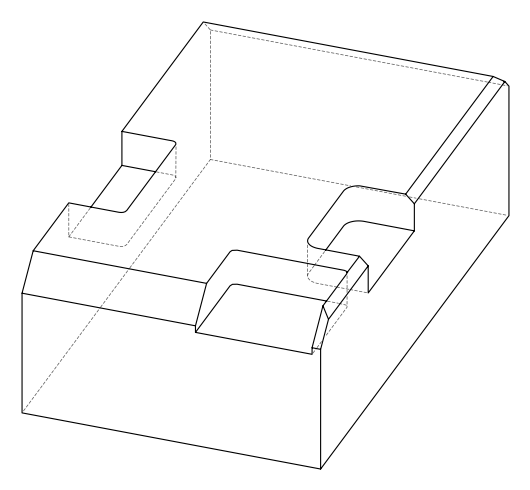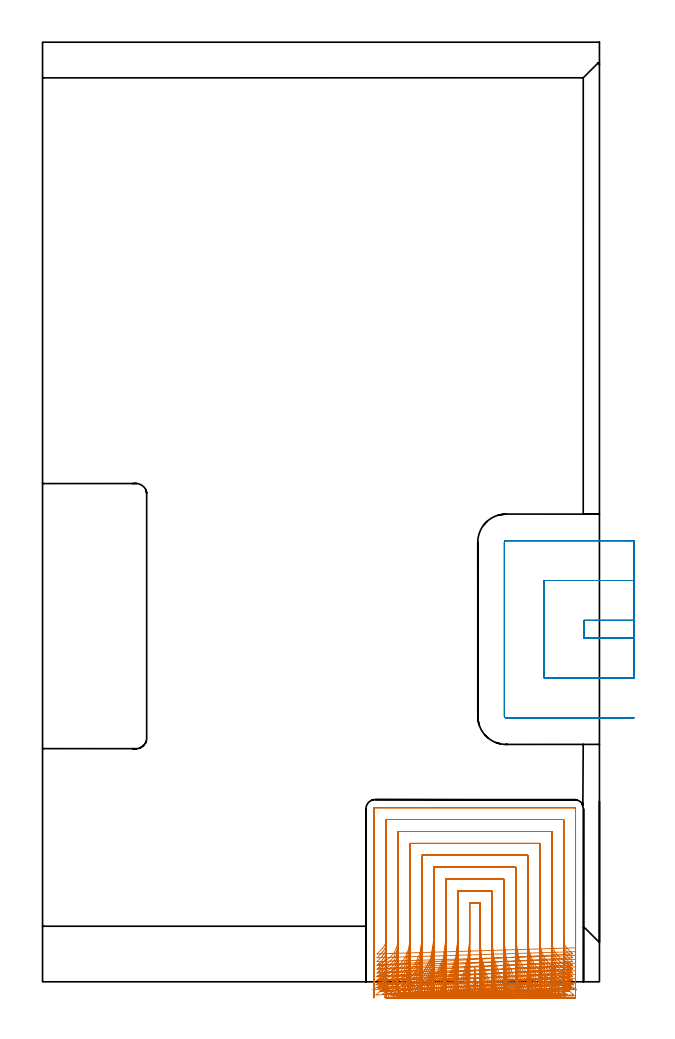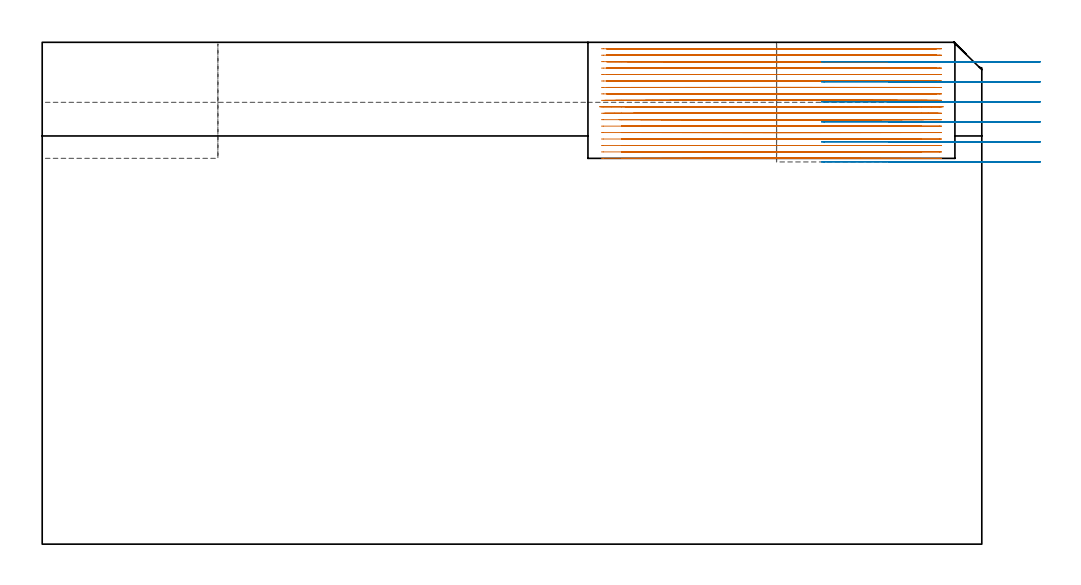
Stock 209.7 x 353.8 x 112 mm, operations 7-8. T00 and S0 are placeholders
(PLAN: 8 operations, 2 tool changes, 169.9 min)
(1 AREA_MILL | FG_CHAMFER_SURFACE | UGT0205_001 | 1.87 min | 1533 mm3)
(2 AREA_MILL_1 | FG_CHAMFER_SURFACE_1 | UGT0205_001 | 8.07 min | 28343 mm3)
(3 AREA_MILL_2 | FG_CHAMFER_SURFACE_2 | UGT0205_001 | 8.61 min | 18822 mm3)
(4 AREA_MILL_3 | FG_CHAMFER_SURFACE_3 | UGT0205_001 | 4.17 min | 3174 mm3)
(5 AREA_MILL_4 | FG_CHAMFER_SURFACE_4 | UGT0205_001 | 0.58 min | 2906 mm3)
(6 MILL_SLOT | SLOT_PARTIAL_RECTANGULAR | NXT0201_008 | Follow Part, ap 1.5, ae 75% | 69.72 min | 101169 mm3)
(7 MILL_SLOT_1 | SLOT_PARTIAL_RECTANGULAR_1 | NXT0201_008 | Follow Part, ap 1.5, ae 75% | 71.11 min | 141924 mm3)
(8 MILL_SLOT_2 | SLOT_PARTIAL_RECTANGULAR_2 | UGT0201_136 | Follow Part, ap 5, ae 75% | 5.75 min | 104604 mm3)
(TOOL UGT0205_001 | Chamfer Mill 20 x 3 x 45 deg. | D20 FL50 Z2)
(TOOL NXT0201_008 | ENDMILL 6mm [2P460-0600-NA 1630] | D6 FL26 Z6)
(TOOL UGT0201_136 | Carbide End Mill 20.0 | D20 FL30 Z4)
(OP 7 MILL_SLOT_1)
G17 G21 G94 G90
T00 M6
G54
G17 G0 G90 X166.213 Y-5.658 S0 M3
G43 Z122. H1
Z110.561
G94 G1 X164.821 Y-3. F250.
G2 X162.751 Y1.642 R40.5 F500.
G1 X162.75 Y5.333
X162.751 Y1.642
G2 X160.681 Y-3. R40.5
G1 X159.289 Y-5.658 F250.
X171.557 Y-5.559
X169.991 Y-3.
G2 X164.7 Y15.787 R36. F500.
G1 Y29.6
X160.8
Y15.784
G2 X155.511 Y-3. R36.
G1 X153.946 Y-5.559 F250.
X177.205 Y-5.408
X175.416 Y-3.
G2 X169.2 Y15.787 R31.5 F500.
G1 Y34.1
X156.3
Y15.784
G2 X150.087 Y-3. R31.5
G1 X148.298 Y-5.408 F250.
X183.396 Y-5.155
X181.308 Y-3.
G2 X173.7 Y15.787 R27. F500.
G1 Y38.6
X151.8
Y15.784
G2 X144.195 Y-3. R27.
G1 X142.108 Y-5.155 F250.
X190.824 Y-4.651
X188.319 Y-3.
G2 X178.2 Y15.787 R22.5 F500.
G1 Y43.1
X147.3
Y15.784
G2 X137.186 Y-3. R22.5
G1 X134.682 Y-4.652 F250.
X199.115 Y-2.392 F500.
X196.21 Y-1.644 F250.
G2 X182.7 Y15.787 R18. F500.
G1 Y47.6
X142.8
Y15.784
G2 X129.292 Y-1.647 R18.
G1 X126.387 Y-2.395 F250.
X199.565 Y2.005 F500.
X196.7 Y2.893 F250.
G2 X187.2 Y15.787 R13.5 F500.
G1 Y52.1
X138.3
Y15.784
G2 X128.8 Y2.89 R13.5
G1 X125.935 Y2.001 F250.
X199.388 Y6.392 F500.
X196.7 Y7.725 F250.
G2 X191.7 Y15.787 R9. F500.
G1 Y56.6
X133.8
Y15.784
G2 X128.8 Y7.721 R9.
G1 X126.113 Y6.388 F250.
X199.563 Y10.5 F500.
X197.472 Y12.652 F250.
G2 X196.2 Y15.787 R4.5 F500.
G1 Y61.1
X129.3
Y15.784
G2 X128.028 Y12.649 R4.5
G1 X125.938 Y10.496 F250.
X200.7 Y12.787 F500.
Y15.787 F250.
Y65.2 F500.
G3 X200.3 Y65.6 R0.4
G1 X125.2
G3 X124.8 Y65.2 R0.4
G1 Y15.784
Y12.784 F250.
G0 Z122.
X165.387 Y-5.711
Z109.122
G1 X164.102 Y-3.
G2 X162.75 Y0.201 R40.5 F500.
G1 Y3.892
Y0.201
G2 X161.398 Y-3. R40.5
G1 X160.113 Y-5.711 F250.
X170.6 Y-5.629
X169.154 Y-3.
G2 X164.7 Y14.345 R36. F500.
G1 Y29.6
X160.8
Y14.345
G2 X156.346 Y-3. R36.
G1 X154.901 Y-5.629 F250.
X176.058 Y-5.504
X174.406 Y-3.
G2 X169.2 Y14.345 R31.5 F500.
G1 Y34.1
X156.3
Y14.345
G2 X151.095 Y-3. R31.5
G1 X149.443 Y-5.504 F250.
X181.936 Y-5.299
X180.009 Y-3.
G2 X173.7 Y14.345 R27. F500.
G1 Y38.6
X151.8
Y14.345
G2 X145.492 Y-3. R27.
G1 X143.565 Y-5.299 F250.
X188.681 Y-4.911
X186.369 Y-3.
G2 X178.2 Y14.345 R22.5 F500.
G1 Y43.1
X147.3
Y14.345
G2 X139.132 Y-3. R22.5
G1 X136.82 Y-4.911 F250.
X197.814 Y-3.673
X194.97 Y-2.718
G2 X182.7 Y14.345 R18. F500.
G1 Y47.6
X142.8
Y14.345
G2 X130.531 Y-2.719 R18.
G1 X127.688 Y-3.674 F250.
X199.565 Y0.563 F500.
X196.7 Y1.452 F250.
G2 X187.2 Y14.345 R13.5 F500.
G1 Y52.1
X138.3
Y14.345
G2 X128.8 Y1.451 R13.5
G1 X125.935 Y0.562 F250.
X199.388 Y4.95 F500.
X196.7 Y6.283 F250.
G2 X191.7 Y14.345 R9. F500.
G1 Y56.6
X133.8
Y14.345
G2 X128.8 Y6.282 R9.
G1 X126.113 Y4.949 F250.
X199.562 Y9.058 F500.
X197.472 Y11.21 F250.
G2 X196.2 Y14.345 R4.5 F500.
G1 Y61.1
X129.3
Y14.345
G2 X128.028 Y11.209 R4.5
G1 X125.938 Y9.057 F250.
X200.7 Y11.345 F500.
Y14.345 F250.
Y65.2 F500.
G3 X200.3 Y65.6 R0.4
G1 X125.2
G3 X124.8 Y65.2 R0.4
G1 Y14.345
Y11.345 F250.
G0 Z122.
X164.632 Y-5.759
Z107.683
G1 X163.454 Y-3.
G2 X162.75 Y-1.238 R40.5 F500.
G1 Y2.452
Y-1.238
G2 X162.046 Y-3. R40.5
G1 X160.868 Y-5.759 F250.
X169.73 Y-5.691
X168.404 Y-3.
G2 X164.7 Y12.905 R36. F500.
G1 Y29.6
X160.8
Y12.905
G2 X157.096 Y-3. R36.
G1 X155.77 Y-5.691 F250.
X175.025 Y-5.589
X173.51 Y-3.
G2 X169.2 Y12.905 R31.5 F500.
G1 Y34.1
X156.3
Y12.905
G2 X151.989 Y-3. R31.5
G1 X150.475 Y-5.589 F250.
X180.649 Y-5.424
X178.882 Y-3.
G2 X173.7 Y12.905 R27. F500.
G1 Y38.6
X151.8
Y12.905
G2 X146.618 Y-3. R27.
G1 X144.851 Y-5.424 F250.
X186.906 Y-5.122
X184.785 Y-3.
G2 X178.2 Y12.905 R22.5 F500.
G1 Y43.1
X147.3
Y12.905
G2 X140.714 Y-3. R22.5
G1 X138.594 Y-5.122 F250.
X194.923 Y-4.405
X192.272 Y-3.
G2 X182.7 Y12.905 R18. F500.
G1 Y47.6
X142.8
Y12.905
G2 X133.227 Y-3. R18.
G1 X130.576 Y-4.405 F250.
X199.565 Y-0.877 F500.
X196.7 Y0.011 F250.
G2 X187.2 Y12.905 R13.5 F500.
G1 Y52.1
X138.3
Y12.905
G2 X128.8 Y0.012 R13.5
G1 X125.935 Y-0.877 F250.
X199.388 Y3.51 F500.
X196.7 Y4.843 F250.
G2 X191.7 Y12.905 R9. F500.
G1 Y56.6
X133.8
Y12.905
G2 X128.8 Y4.843 R9.
G1 X126.113 Y3.51 F250.
X199.561 Y7.618 F500.
X197.471 Y9.771 F250.
G2 X196.2 Y12.905 R4.5 F500.
G1 Y61.1
X129.3
Y12.905
G2 X128.028 Y9.77 R4.5
G1 X125.938 Y7.618 F250.
X200.7 Y9.905 F500.
Y12.905 F250.
Y65.2 F500.
G3 X200.3 Y65.6 R0.4
G1 X125.2
G3 X124.8 Y65.2 R0.4
G1 Y12.905
Y9.905 F250.
G0 Z122.
X163.944 Y-5.802
Z106.244
G1 X162.872 Y-3.
G2 X162.75 Y-2.677 R40.5 F500.
G1 Y1.014
Y-2.677
G2 X162.628 Y-3. R40.5
G1 X161.557 Y-5.802 F250.
X168.94 Y-5.747
X167.735 Y-3.
G2 X164.7 Y11.467 R36. F500.
G1 Y29.6
X160.8
Y11.466
G2 X157.765 Y-3. R36.
G1 X156.56 Y-5.747 F250.
X174.096 Y-5.665
X172.718 Y-3.
G2 X169.2 Y11.467 R31.5 F500.
G1 Y34.1
X156.3
Y11.466
G2 X152.782 Y-3. R31.5
G1 X151.404 Y-5.665 F250.
X179.51 Y-5.533
X177.903 Y-3.
G2 X173.7 Y11.467 R27. F500.
G1 Y38.6
X151.8
Y11.466
G2 X147.597 Y-3. R27.
G1 X145.99 Y-5.533 F250.
X185.396 Y-5.298
X183.467 Y-3.
G2 X178.2 Y11.467 R22.5 F500.
G1 Y43.1
X147.3
Y11.466
G2 X142.033 Y-3. R22.5
G1 X140.104 Y-5.298 F250.
X192.401 Y-4.785
X189.989 Y-3.
G2 X182.7 Y11.467 R18. F500.
G1 Y47.6
X142.8
Y11.466
G2 X135.511 Y-3. R18.
G1 X133.1 Y-4.785 F250.
X199.234 Y-2.285 F500.
X196.391 Y-1.327 F250.
G2 X187.2 Y11.467 R13.5 F500.
G1 Y52.1
X138.3
Y11.466
G2 X129.11 Y-1.327 R13.5
G1 X126.266 Y-2.285 F250.
X199.388 Y2.071 F500.
X196.701 Y3.404 F250.
G2 X191.7 Y11.467 R9. F500.
G1 Y56.6
X133.8
Y11.466
G2 X128.8 Y3.404 R9.
G1 X126.113 Y2.071 F250.
X199.561 Y6.18 F500.
X197.471 Y8.332 F250.
G2 X196.2 Y11.467 R4.5 F500.
G1 Y61.1
X129.3
Y11.466
G2 X128.028 Y8.331 R4.5
G1 X125.938 Y6.179 F250.
X200.7 Y8.467 F500.
Y11.467 F250.
Y65.2 F500.
G3 X200.3 Y65.6 R0.4
G1 X125.2
G3 X124.8 Y65.2 R0.4
G1 Y11.466
Y8.466 F250.
G0 Z122.
X168.226 Y-5.797
Z104.805
G1 X167.141 Y-3.
G2 X166.218 Y-0.313 R36. F500.
G1 X162.75 Y-0.424
X166.218 Y-0.313
G2 X164.7 Y10.03 R36.
G1 Y29.6
X160.8
Y10.027
G2 X158.36 Y-3. R36.
G1 X157.275 Y-5.797 F250.
X173.262 Y-5.731
X172.021 Y-3.
G2 X169.2 Y10.03 R31.5 F500.
G1 Y34.1
X156.3
Y10.027
G2 X153.48 Y-3. R31.5
G1 X152.239 Y-5.731 F250.
X178.5 Y-5.628
X177.052 Y-3.
G2 X173.7 Y10.03 R27. F500.
G1 Y38.6
X151.8
Y10.027
G2 X148.449 Y-3. R27.
G1 X147.002 Y-5.628 F250.
X184.094 Y-5.446
X182.357 Y-3.
G2 X178.2 Y10.03 R22.5 F500.
G1 Y43.1
X147.3
Y10.027
G2 X143.145 Y-3. R22.5
G1 X141.408 Y-5.446 F250.
X190.453 Y-5.07
X188.281 Y-3.
G2 X182.7 Y10.03 R18. F500.
G1 Y47.6
X142.8
Y10.027
G2 X137.221 Y-3. R18.
G1 X135.05 Y-5.07 F250.
X198.241 Y-3.579
X195.475 Y-2.418
G2 X187.2 Y10.03 R13.5 F500.
G1 Y52.1
X138.3
Y10.027
G2 X130.027 Y-2.42 R13.5
G1 X127.261 Y-3.581 F250.
X199.388 Y0.634 F500.
X196.7 Y1.967 F250.
G2 X191.7 Y10.03 R9. F500.
G1 Y56.6
X133.8
Y10.027
G2 X128.8 Y1.965 R9.
G1 X126.113 Y0.632 F250.
X199.562 Y4.742 F500.
X197.472 Y6.895 F250.
G2 X196.2 Y10.03 R4.5 F500.
G1 Y61.1
X129.3
Y10.027
G2 X128.028 Y6.892 R4.5
G1 X125.938 Y4.74 F250.
X200.7 Y7.03 F500.
Y10.03 F250.
Y65.2 F500.
G3 X200.3 Y65.6 R0.4
G1 X125.2
G3 X124.8 Y65.2 R0.4
G1 Y10.027
Y7.027 F250.
G0 Z122.
X167.583 Y-5.84
Z103.367
G1 X166.617 Y-3.
G2 X164.7 Y8.591 R36. F500.
G1 Y29.6
X160.8
Y8.588
G2 X158.884 Y-3. R36.
G1 X157.918 Y-5.84 F250.
X172.514 Y-5.79
X171.41 Y-3.
G2 X169.2 Y8.591 R31.5 F500.
G1 Y34.1
X156.3
Y8.588
G2 X154.091 Y-3. R31.5
G1 X152.987 Y-5.79 F250.
X177.602 Y-5.709
X176.315 Y-3.
G2 X173.7 Y8.591 R27. F500.
G1 Y38.6
X151.8
Y8.588
G2 X149.187 Y-3. R27.
G1 X147.899 Y-5.71 F250.
X182.961 Y-5.571
X181.415 Y-3.
G2 X178.2 Y8.591 R22.5 F500.
G1 Y43.1
X147.3
Y8.588
G2 X144.086 Y-3. R22.5
G1 X142.541 Y-5.572 F250.
X188.86 Y-5.295
X186.929 Y-3.
G2 X182.7 Y8.591 R18. F500.
G1 Y47.6
X142.8
Y8.588
G2 X138.574 Y-3. R18.
G1 X136.642 Y-5.296 F250.
X196.353 Y-4.537
X193.777 Y-2.999
G2 X187.2 Y8.591 R13.5 F500.
G1 Y52.1
X138.3
Y8.588
G2 X131.727 Y-2.999 R13.5
G1 X129.152 Y-4.538 F250.
X199.388 Y-0.805 F500.
X196.7 Y0.528 F250.
G2 X191.7 Y8.591 R9. F500.
G1 Y56.6
X133.8
Y8.588
G2 X128.8 Y0.526 R9.
G1 X126.113 Y-0.807 F250.
X199.562 Y3.304 F500.
X197.472 Y5.456 F250.
G2 X196.2 Y8.591 R4.5 F500.
G1 Y61.1
X129.3
Y8.588
G2 X128.028 Y5.453 R4.5
G1 X125.938 Y3.301 F250.
X200.7 Y5.591 F500.
Y8.591 F250.
Y65.2 F500.
G3 X200.3 Y65.6 R0.4
G1 X125.2
G3 X124.8 Y65.2 R0.4
G1 Y8.588
Y5.588 F250.
G0 Z122.
X167.007 Y-5.878
Z101.928
G1 X166.161 Y-3.
G2 X164.7 Y7.152 R36. F500.
G1 Y29.6
X160.8
Y7.149
G2 X159.34 Y-3. R36.
G1 X158.494 Y-5.878 F250.
X171.848 Y-5.84
X170.881 Y-3.
G2 X169.2 Y7.152 R31.5 F500.
G1 Y34.1
X156.3
Y7.149
G2 X154.62 Y-3. R31.5
G1 X153.654 Y-5.84 F250.
X176.809 Y-5.78
X175.681 Y-3.
G2 X173.7 Y7.152 R27. F500.
G1 Y38.6
X151.8
Y7.149
G2 X149.82 Y-3. R27.
G1 X148.692 Y-5.78 F250.
X181.974 Y-5.677
X180.62 Y-3.
G2 X178.2 Y7.152 R22.5 F500.
G1 Y43.1
X147.3
Y7.149
G2 X144.881 Y-3. R22.5
G1 X143.528 Y-5.677 F250.
X187.528 Y-5.477
X185.836 Y-3.
G2 X182.7 Y7.152 R18. F500.
G1 Y47.6
X142.8
Y7.149
G2 X139.666 Y-3. R18.
G1 X137.974 Y-5.478 F250.
X194.057 Y-4.978
X191.801 Y-3.
G2 X187.2 Y7.152 R13.5 F500.
G1 Y52.1
X138.3
Y7.149
G2 X133.702 Y-3. R13.5
G1 X131.446 Y-4.978 F250.
X199.244 Y-2.223 F500.
X196.578 Y-0.848 F250.
G2 X191.7 Y7.152 R9. F500.
G1 Y56.6
X133.8
Y7.149
G2 X128.923 Y-0.851 R9.
G1 X126.256 Y-2.225 F250.
X199.562 Y1.865 F500.
X197.472 Y4.017 F250.
G2 X196.2 Y7.152 R4.5 F500.
G1 Y61.1
X129.3
Y7.149
G2 X128.028 Y4.014 R4.5
G1 X125.938 Y1.862 F250.
X200.7 Y4.152 F500.
Y7.152 F250.
Y65.2 F500.
G3 X200.3 Y65.6 R0.4
G1 X125.2
G3 X124.8 Y65.2 R0.4
G1 Y7.149
Y4.149 F250.
G0 Z122.
X166.496 Y-5.911
Z100.489
G1 X165.77 Y-3.
G2 X164.7 Y5.712 R36. F500.
G1 Y29.6
X160.8
Y5.71
G2 X159.73 Y-3. R36.
G1 X159.005 Y-5.911 F250.
X171.259 Y-5.883
X170.429 Y-3.
G2 X169.2 Y5.712 R31.5 F500.
G1 Y34.1
X156.3
Y5.71
G2 X155.072 Y-3. R31.5
G1 X154.242 Y-5.883 F250.
X176.112 Y-5.84
X175.144 Y-3.
G2 X173.7 Y5.712 R27. F500.
G1 Y38.6
X151.8
Y5.71
G2 X150.357 Y-3. R27.
G1 X149.389 Y-5.84 F250.
X181.117 Y-5.766
X179.955 Y-3.
G2 X178.2 Y5.712 R22.5 F500.
G1 Y43.1
X147.3
Y5.71
G2 X145.546 Y-3. R22.5
G1 X144.384 Y-5.766 F250.
X186.401 Y-5.625
X184.949 Y-3.
G2 X182.7 Y5.712 R18. F500.
G1 Y47.6
X142.8
Y5.71
G2 X140.552 Y-3. R18.
G1 X139.101 Y-5.625 F250.
X192.324 Y-5.292
X190.388 Y-3.
G2 X187.2 Y5.712 R13.5 F500.
G1 Y52.1
X138.3
Y5.71
G2 X135.114 Y-3. R13.5
G1 X133.179 Y-5.292 F250.
X198.538 Y-3.525
X195.983 Y-1.953
G2 X191.7 Y5.712 R9. F500.
G1 Y56.6
X133.8
Y5.71
G2 X129.511 Y-1.958 R9.
G1 X126.955 Y-3.529 F250.
X199.559 Y0.426 F500.
X197.47 Y2.579 F250.
G2 X196.2 Y5.712 R4.5 F500.
G1 Y61.1
X129.3
Y5.71
G2 X128.03 Y2.577 R4.5
G1 X125.942 Y0.424 F250.
X200.7 Y2.712 F500.
Y5.712 F250.
Y65.2 F500.
G3 X200.3 Y65.6 R0.4
G1 X125.2
G3 X124.8 Y65.2 R0.4
G1 Y5.71
Y2.71 F250.
G0 Z122.
X166.029 Y-5.939
Z99.05
G1 X165.428 Y-3.
G2 X164.7 Y4.205 R36. F500.
G1 Y29.6
X160.8
Y4.201
G2 X160.072 Y-3. R36.
G1 X159.472 Y-5.939 F250.
X170.721 Y-5.92
X170.035 Y-3.
G2 X169.2 Y4.205 R31.5 F500.
G1 Y34.1
X156.3
Y4.201
G2 X155.466 Y-3. R31.5
G1 X154.78 Y-5.921 F250.
X175.48 Y-5.891
X174.679 Y-3.
G2 X173.7 Y4.205 R27. F500.
G1 Y38.6
X151.8
Y4.201
G2 X150.822 Y-3. R27.
G1 X150.022 Y-5.891 F250.
X180.345 Y-5.842
X179.385 Y-3.
G2 X178.2 Y4.205 R22.5 F500.
G1 Y43.1
X147.3
Y4.201
G2 X146.116 Y-3. R22.5
G1 X145.156 Y-5.842 F250.
X185.406 Y-5.749
X184.205 Y-3.
G2 X182.7 Y4.205 R18. F500.
G1 Y47.6
X142.8
Y4.201
G2 X141.297 Y-3. R18.
G1 X140.096 Y-5.749 F250.
X190.884 Y-5.537
X189.283 Y-3.
G2 X187.2 Y4.205 R13.5 F500.
G1 Y52.1
X138.3
Y4.201
G2 X136.219 Y-3. R13.5
G1 X134.619 Y-5.538 F250.
X197.532 Y-4.737
X195.166 Y-2.893
G2 X191.7 Y4.205 R9. F500.
G1 Y56.6
X133.8
Y4.201
G2 X130.339 Y-2.892 R9.
G1 X127.974 Y-4.739 F250.
X199.946 Y-1.151 F500.
X197.706 Y0.845 F250.
G2 X196.2 Y4.205 R4.5 F500.
G1 Y61.1
X129.3
Y4.201
G2 X127.791 Y0.839 R4.5
G1 X125.549 Y-1.155 F250.
X200.7 Y1.205 F500.
Y4.205 F250.
Y65.2 F500.
G3 X200.3 Y65.6 R0.4
G1 X125.2
G3 X124.8 Y65.2 R0.4
G1 Y4.201
Y1.201 F250.
G0 Z122.
X165.581 Y-5.965
Z97.611
G1 X165.123 Y-3.
G2 X164.7 Y2.5 R36. F500.
G1 Y29.6
X160.8
Y2.497
G2 X160.378 Y-3. R36.
G1 X159.92 Y-5.965 F250.
X170.208 Y-5.954
X169.684 Y-3.
G2 X169.2 Y2.5 R31.5 F500.
G1 Y34.1
X156.3
Y2.497
G2 X155.817 Y-3. R31.5
G1 X155.293 Y-5.954 F250.
X174.877 Y-5.937
X174.266 Y-3.
G2 X173.7 Y2.5 R27. F500.
G1 Y38.6
X151.8
Y2.497
G2 X151.235 Y-3. R27.
G1 X150.624 Y-5.937 F250.
X179.616 Y-5.909
X178.883 Y-3.
G2 X178.2 Y2.5 R22.5 F500.
G1 Y43.1
X147.3
Y2.497
G2 X146.618 Y-3. R22.5
G1 X145.885 Y-5.909 F250.
X184.478 Y-5.857
X183.561 Y-3.
G2 X182.7 Y2.5 R18. F500.
G1 Y47.6
X142.8
Y2.497
G2 X141.94 Y-3. R18.
G1 X141.024 Y-5.857 F250.
X189.594 Y-5.74
X188.371 Y-3.
G2 X187.2 Y2.5 R13.5 F500.
G1 Y52.1
X138.3
Y2.497
G2 X137.13 Y-3. R13.5
G1 X135.909 Y-5.74 F250.
X195.41 Y-5.375
X193.576 Y-3.
G2 X191.7 Y2.5 R9. F500.
G1 Y56.6
X133.8
Y2.497
G2 X131.927 Y-3. R9.
G1 X130.094 Y-5.376 F250.
X201.093 Y-2.894 F500.
X198.483 Y-1.415 F250.
G2 X196.2 Y2.5 R4.5 F500.
G1 Y61.1
X129.3
Y2.497
G2 X127.03 Y-1.412 R4.5
G1 X124.424 Y-2.899 F250.
X200.7 Y-0.5 F500.
Y2.5 F250.
Y65.2 F500.
G3 X200.3 Y65.6 R0.4
G1 X125.2
G3 X124.8 Y65.2 R0.4
G1 Y2.497
Y-0.503 F250.
G0 Z122.
X165.146 Y-5.987
Z96.172
G1 X164.862 Y-3.
G2 X164.7 Y0.41 R36. F500.
G1 Y29.6
X160.8
Y0.41
G2 X160.638 Y-3. R36.
G1 X160.354 Y-5.987 F250.
X169.71 Y-5.982
X169.385 Y-3.
G2 X169.2 Y0.41 R31.5 F500.
G1 Y34.1
X156.3
Y0.41
G2 X156.115 Y-3. R31.5
G1 X155.79 Y-5.982 F250.
X174.295 Y-5.976
X173.916 Y-3.
G2 X173.7 Y0.41 R27. F500.
G1 Y38.6
X151.8
Y0.41
G2 X151.584 Y-3. R27.
G1 X151.205 Y-5.976 F250.
X178.914 Y-5.965
X178.46 Y-3.
G2 X178.2 Y0.41 R22.5 F500.
G1 Y43.1
X147.3
Y0.41
G2 X147.04 Y-3. R22.5
G1 X146.585 Y-5.965 F250.
X183.594 Y-5.946
X183.026 Y-3.
G2 X182.7 Y0.41 R18. F500.
G1 Y47.6
X142.8
Y0.41
G2 X142.474 Y-3. R18.
G1 X141.906 Y-5.946 F250.
X188.395 Y-5.903
X187.638 Y-3.
G2 X187.2 Y0.41 R13.5 F500.
G1 Y52.1
X138.3
Y0.41
G2 X137.862 Y-3. R13.5
G1 X137.104 Y-5.903 F250.
X193.507 Y-5.776
X192.371 Y-3.
G2 X191.7 Y0.41 R9. F500.
G1 Y56.6
X133.8
Y0.41
G2 X133.129 Y-3. R9.
G1 X131.992 Y-5.776 F250.
X199.983 Y-4.951
X197.73 Y-2.971
G2 X196.2 Y0.41 R4.5 F500.
G1 Y61.1
X129.3
Y0.41
G2 X127.773 Y-2.968 R4.5
G1 X125.521 Y-4.95 F250.
X200.7 Y-2.59 F500.
Y0.41 F250.
Y65.2 F500.
G3 X200.3 Y65.6 R0.4
G1 X125.2
G3 X124.8 Y65.2 R0.4
G1 Y0.41
Y-2.59 F250.
G0 Z122.
X164.764 Y-5.999
Z94.733
G1 X164.707 Y-3.
G2 X164.7 Y-2.308 R36. F500.
G1 Y29.6
X160.8
Y-2.302
G2 X160.793 Y-3. R36.
G1 X160.735 Y-5.999 F250.
X169.274
X169.208 Y-3.
G2 X169.2 Y-2.308 R31.5 F500.
G1 Y34.1
X156.3
Y-2.302
G2 X156.292 Y-3. R31.5
G1 X156.226 Y-5.999 F250.
X173.786
X173.709 Y-3.
G2 X173.7 Y-2.308 R27. F500.
G1 Y38.6
X151.8
Y-2.302
G2 X151.791 Y-3. R27.
G1 X151.713 Y-5.999 F250.
X178.303
X178.211 Y-3.
G2 X178.2 Y-2.308 R22.5 F500.
G1 Y43.1
X147.3
Y-2.302
G2 X147.289 Y-3. R22.5
G1 X147.196 Y-5.999 F250.
X182.829 Y-5.998
X182.713 Y-3.
G2 X182.7 Y-2.308 R18. F500.
G1 Y47.6
X142.8
Y-2.302
G2 X142.786 Y-3. R18.
G1 X142.67 Y-5.998 F250.
X187.372 Y-5.996
X187.218 Y-3.
G2 X187.2 Y-2.308 R13.5 F500.
G1 Y52.1
X138.3
Y-2.302
G2 X138.282 Y-3. R13.5
G1 X138.127 Y-5.996 F250.
X191.957 Y-5.991
X191.727 Y-3.
G2 X191.7 Y-2.308 R9. F500.
G1 Y56.6
X133.8
Y-2.302
G2 X133.773 Y-3. R9.
G1 X133.54 Y-5.991 F250.
X196.715 Y-5.964
X196.254 Y-3.
G2 X196.2 Y-2.308 R4.5 F500.
G1 Y61.1
X129.3
Y-2.302
G2 X129.246 Y-3. R4.5
G1 X128.781 Y-5.964 F250.
X200.7 Y-5.308
Y-2.308
Y65.2 F500.
G3 X200.3 Y65.6 R0.4
G1 X125.2
G3 X124.8 Y65.2 R0.4
G1 Y-2.302
Y-5.302 F250.
G0 X164.702 Y-6. Z93.294
G1 X164.7 Y-3.
Y29.6 F500.
X160.8
Y-3.
X160.798 Y-6. F250.
X169.203
X169.2 Y-3.
Y34.1 F500.
X156.3
Y-3.
X156.298 Y-6. F250.
X173.703
X173.7 Y-3.
Y38.6 F500.
X151.8
Y-3.
X151.797 Y-6. F250.
X178.204
X178.2 Y-3.
Y43.1 F500.
X147.3
Y-3.
X147.297 Y-6. F250.
X182.705
X182.7 Y-3.
Y47.6 F500.
X142.8
Y-3.
X142.796 Y-6. F250.
X187.206
X187.2 Y-3.
Y52.1 F500.
X138.3
Y-3.
X138.295 Y-6. F250.
X191.71
X191.7 Y-3.
Y56.6 F500.
X133.8
Y-3.
X133.792 Y-6. F250.
X196.219
X196.2 Y-3.
Y61.1 F500.
X129.3
Y-3.
X129.285 Y-6. F250.
X200.7 Y-5.971
Y-2.971
Y65.2 F500.
G3 X200.3 Y65.6 R0.4
G1 X125.2
G3 X124.8 Y65.2 R0.4
G1 Y-2.977
Y-5.977 F250.
G0 X164.7 Y-6. Z91.856
G1 Y-3.
Y29.6 F500.
X160.8
Y-3.
Y-6. F250.
X169.2
Y-3.
Y34.1 F500.
X156.3
Y-3.
Y-6. F250.
X173.7
Y-3.
Y38.6 F500.
X151.8
Y-3.
Y-6. F250.
X178.2
Y-3.
Y43.1 F500.
X147.3
Y-3.
Y-6. F250.
X182.7
Y-3.
Y47.6 F500.
X142.8
Y-3.
Y-6. F250.
X187.2
Y-3.
Y52.1 F500.
X138.3
Y-3.
Y-6. F250.
X191.7
Y-3.
Y56.6 F500.
X133.8
Y-3.
Y-6. F250.
X196.2
Y-3.
Y61.1 F500.
X129.3
Y-3.
Y-6. F250.
X200.7
Y-3.
Y65.2 F500.
G3 X200.3 Y65.6 R0.4
G1 X125.2
G3 X124.8 Y65.2 R0.4
G1 Y-3.
Y-6. F250.
G0 X164.7 Z90.417
G1 Y-3.
Y29.6 F500.
X160.8
Y-3.
Y-6. F250.
X169.2
Y-3.
Y34.1 F500.
X156.3
Y-3.
Y-6. F250.
X173.7
Y-3.
Y38.6 F500.
X151.8
Y-3.
Y-6. F250.
X178.2
Y-3.
Y43.1 F500.
X147.3
Y-3.
Y-6. F250.
X182.7
Y-3.
Y47.6 F500.
X142.8
Y-3.
Y-6. F250.
X187.2
Y-3.
Y52.1 F500.
X138.3
Y-3.
Y-6. F250.
X191.7
Y-3.
Y56.6 F500.
X133.8
Y-3.
Y-6. F250.
X196.2
Y-3.
Y61.1 F500.
X129.3
Y-3.
Y-6. F250.
X200.7
Y-3.
Y65.2 F500.
G3 X200.3 Y65.6 R0.4
G1 X125.2
G3 X124.8 Y65.2 R0.4
G1 Y-3.
Y-6. F250.
G0 X164.7 Z88.978
G1 Y-3.
Y29.6 F500.
X160.8
Y-3.
Y-6. F250.
X169.2
Y-3.
Y34.1 F500.
X156.3
Y-3.
Y-6. F250.
X173.7
Y-3.
Y38.6 F500.
X151.8
Y-3.
Y-6. F250.
X178.2
Y-3.
Y43.1 F500.
X147.3
Y-3.
Y-6. F250.
X182.7
Y-3.
Y47.6 F500.
X142.8
Y-3.
Y-6. F250.
X187.2
Y-3.
Y52.1 F500.
X138.3
Y-3.
Y-6. F250.
X191.7
Y-3.
Y56.6 F500.
X133.8
Y-3.
Y-6. F250.
X196.2
Y-3.
Y61.1 F500.
X129.3
Y-3.
Y-6. F250.
X200.7
Y-3.
Y65.2 F500.
G3 X200.3 Y65.6 R0.4
G1 X125.2
G3 X124.8 Y65.2 R0.4
G1 Y-3.
Y-6. F250.
G0 X164.7 Z87.539
G1 Y-3.
Y29.6 F500.
X160.8
Y-3.
Y-6. F250.
X169.2
Y-3.
Y34.1 F500.
X156.3
Y-3.
Y-6. F250.
X173.7
Y-3.
Y38.6 F500.
X151.8
Y-3.
Y-6. F250.
X178.2
Y-3.
Y43.1 F500.
X147.3
Y-3.
Y-6. F250.
X182.7
Y-3.
Y47.6 F500.
X142.8
Y-3.
Y-6. F250.
X187.2
Y-3.
Y52.1 F500.
X138.3
Y-3.
Y-6. F250.
X191.7
Y-3.
Y56.6 F500.
X133.8
Y-3.
Y-6. F250.
X196.2
Y-3.
Y61.1 F500.
X129.3
Y-3.
Y-6. F250.
X200.7
Y-3.
Y65.2 F500.
G3 X200.3 Y65.6 R0.4
G1 X125.2
G3 X124.8 Y65.2 R0.4
G1 Y-3.
Y-6. F250.
G0 X164.7 Z86.1
G1 Y-3.
Y29.6 F500.
X160.8
Y-3.
Y-6. F250.
X169.2
Y-3.
Y34.1 F500.
X156.3
Y-3.
Y-6. F250.
X173.7
Y-3.
Y38.6 F500.
X151.8
Y-3.
Y-6. F250.
X178.2
Y-3.
Y43.1 F500.
X147.3
Y-3.
Y-6. F250.
X182.7
Y-3.
Y47.6 F500.
X142.8
Y-3.
Y-6. F250.
X187.2
Y-3.
Y52.1 F500.
X138.3
Y-3.
Y-6. F250.
X191.7
Y-3.
Y56.6 F500.
X133.8
Y-3.
Y-6. F250.
X196.2
Y-3.
Y61.1 F500.
X129.3
Y-3.
Y-6. F250.
X200.7
Y-3.
Y65.2 F500.
G3 X200.3 Y65.6 R0.4
G1 X125.2
G3 X124.8 Y65.2 R0.4
G1 Y-3.
Y-6. F250.
G0 Z122.
M5
M2
(OP 8 MILL_SLOT_2)
G17 G21 G94 G90
T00 M6
G54
G17 G0 G90 X222.7 Y136.1 S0 M3
G43 Z122.102 H0
Z107.635
G94 G1 X219.7 F250.
X203.9 F500.
Y129.4
X219.7
X222.7 F250.
Y151.1
X219.7
X188.9 F500.
Y114.4
X219.7
X222.7 F250.
Y166.1
X219.7
X174.5 F500.
G3 X173.9 Y165.5 R0.6
G1 Y100.
G3 X174.5 Y99.4 R0.6
G1 X219.7
X222.7 F250.
G0 Y136.1 Z103.168
G1 X219.7
X203.9 F500.
Y129.4
X219.7
X222.7 F250.
Y151.1
X219.7
X188.9 F500.
Y114.4
X219.7
X222.7 F250.
Y166.1
X219.7
X174.5 F500.
G3 X173.9 Y165.5 R0.6
G1 Y100.
G3 X174.5 Y99.4 R0.6
G1 X219.7
X222.7 F250.
G0 Y136.1 Z98.701
G1 X219.7
X203.9 F500.
Y129.4
X219.7
X222.7 F250.
Y151.1
X219.7
X188.9 F500.
Y114.4
X219.7
X222.7 F250.
Y166.1
X219.7
X174.5 F500.
G3 X173.9 Y165.5 R0.6
G1 Y100.
G3 X174.5 Y99.4 R0.6
G1 X219.7
X222.7 F250.
G0 Y136.1 Z94.234
G1 X219.7
X203.9 F500.
Y129.4
X219.7
X222.7 F250.
Y151.1
X219.7
X188.9 F500.
Y114.4
X219.7
X222.7 F250.
Y166.1
X219.7
X174.5 F500.
G3 X173.9 Y165.5 R0.6
G1 Y100.
G3 X174.5 Y99.4 R0.6
G1 X219.7
X222.7 F250.
G0 Y136.1 Z89.767
G1 X219.7
X203.9 F500.
Y129.4
X219.7
X222.7 F250.
Y151.1
X219.7
X188.9 F500.
Y114.4
X219.7
X222.7 F250.
Y166.1
X219.7
X174.5 F500.
G3 X173.9 Y165.5 R0.6
G1 Y100.
G3 X174.5 Y99.4 R0.6
G1 X219.7
X222.7 F250.
G0 Y136.1 Z85.3
G1 X219.7
X203.9 F500.
Y129.4
X219.7
X222.7 F250.
Y151.1
X219.7
X188.9 F500.
Y114.4
X219.7
X222.7 F250.
Y166.1
X219.7
X174.5 F500.
G3 X173.9 Y165.5 R0.6
G1 Y100.
G3 X174.5 Y99.4 R0.6
G1 X219.7
X222.7 F250.
G0 Z122.102
M5
M2
